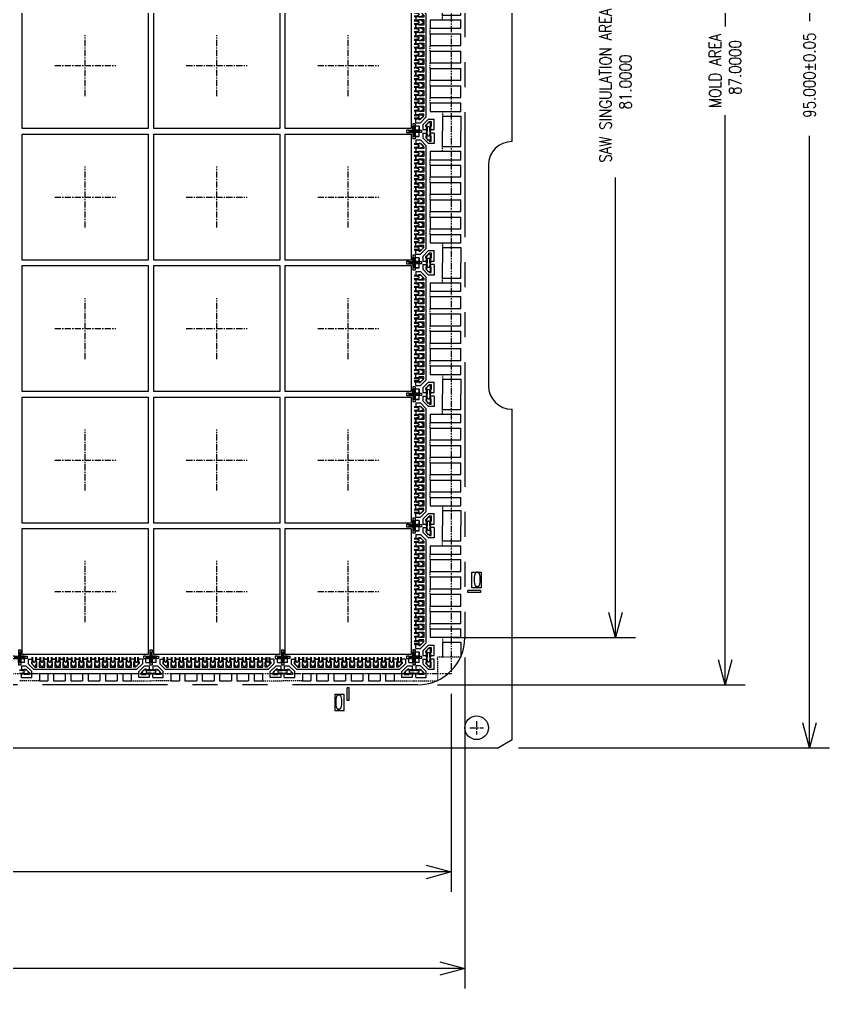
# Model space of a CAD drawing. Extents: x 91 to 778, y 180 to 503.
# Drawn here: x 675 to 777.9, y 209.1 to 333.2 of the extents above; entities that cross this region are included whole.
import ezdxf

# ---------------------------------------------------------------- set-up
doc = ezdxf.new("R2010")
doc.units = 0
doc.header["$LTSCALE"] = 12.7
doc.header["$MEASUREMENT"] = 0
doc.header["$PDMODE"] = 2
for name, pattern in [('CENTER', [2, 1.25, -0.25, 0.25, -0.25]), ('HIDDEN', [0.375, 0.25, -0.125]), ('PHANTOM', [2.5, 1.25, -0.25, 0.25, -0.25, 0.25, -0.25])]:
    doc.linetypes.add(name, pattern=pattern)
doc.layers.get('0').update_dxf_attribs({"linetype": 'CONTINUOUS'})
doc.layers.get('DEFPOINTS').update_dxf_attribs({"linetype": 'CONTINUOUS'})
for name, color, linetype in [('SH-01_CENTER', 2, 'CENTER'), ('SH-01_DIM', 4, 'CONTINUOUS'), ('SH-01_HATCH', 10, 'CONTINUOUS'), ('SH-01_HIDDEN', 6, 'HIDDEN'), ('SH-01_MISC', 5, 'CONTINUOUS'), ('SH-01_OBJECT', 7, 'CONTINUOUS'), ('SH-01_PHANTOM', 1, 'PHANTOM')]:
    doc.layers.add(name, color=color, linetype=linetype)
doc.styles.get("Standard").update_dxf_attribs({"font": 'simplex.shx', "width": 0.82})
doc.dimstyles.get("Standard").update_dxf_attribs({"dimtxt": 0.18, "dimasz": 0.18, "dimexe": 0.18, "dimexo": 0.0625, "dimgap": 0.09, "dimtad": 0, "dimtih": 1, "dimtoh": 1, "dimdec": 4, "dimzin": 0, "dimdsep": 46, "dimtxsty": 'STANDARD', "dimcen": 0.09, "dimadec": 0, "dimazin": 0, "dimtfac": 1, "dimtdec": 4, "dimtofl": 0, "dimtmove": 0, "dimatfit": 3, "dimfxl": 1, "dimtolj": 1, "dimtzin": 0, "dimarcsym": 0})
doc.dimstyles.new('STANDARD$0', dxfattribs={"dimtxt": 0.18, "dimasz": 0.18, "dimexe": 0.18, "dimexo": 0.0625, "dimgap": 0.09, "dimtad": 0, "dimtih": 1, "dimtoh": 1, "dimdec": 4, "dimzin": 0, "dimdsep": 46, "dimtxsty": 'STANDARD', "dimcen": 0.09, "dimadec": 0, "dimazin": 0, "dimtfac": 1, "dimtdec": 4, "dimtofl": 0, "dimtmove": 0, "dimatfit": 3, "dimfxl": 1, "dimtolj": 1, "dimtzin": 0, "dimarcsym": 0})

# ---------------------------------------------------------------- blocks, each defined once
blk = doc.blocks.new('_Open30')
at = {"color": 0, "lineweight": -2}
for p, q in [((-1, 0.268), (0, 0)), ((0, 0), (-1, -0.268)), ((0, 0), (-1, 0))]:
    blk.add_line(p, q, dxfattribs=at)
blk = doc.blocks.new('*D21')
at = {"layer": 'DEFPOINTS', "color": 0, "ltscale": 0.05, "transparency": 16777216}
for p in [(725.58, 422.72), (725.58, 248.72), (764.65, 248.72)]:
    blk.add_point(p, dxfattribs=at)
at = {"layer": 'SH-01_DIM', "ltscale": 0.05, "transparency": 16777216}
for p, q in [((728.12, 422.72), (767.19, 422.72)), ((764.65, 419.54), (764.65, 332.34)), ((764.65, 251.89), (764.65, 321.06)), ((728.12, 248.72), (767.19, 248.72))]:
    blk.add_line(p, q, dxfattribs=at)
at = {"layer": 'SH-01_DIM', "ltscale": 0.05, "transparency": 16777216, "xscale": 3.175000000000011, "yscale": 3.175000000000011, "zscale": 3.175000000000011}
for p, rotation in [((764.65, 422.72), 90), ((764.65, 248.72), 270)]:
    blk.add_blockref('_Open30', p, dxfattribs=dict(at, rotation=rotation))
at = {"layer": 'SH-01_DIM', "ltscale": 0.05, "transparency": 16777216, "insert": (764.65, 326.7), "char_height": 1.524, "attachment_point": 5, "rotation": 90}
blk.add_mtext('\\A1;MOLD AREA\\P 87.0000', dxfattribs=at)
blk = doc.blocks.new('*D22')
at = {"layer": 'DEFPOINTS', "color": 0, "ltscale": 0.05, "transparency": 16777216}
for p in [(727.58, 416.72), (727.58, 254.72), (750.72, 254.72)]:
    blk.add_point(p, dxfattribs=at)
at = {"layer": 'SH-01_DIM', "ltscale": 0.05, "transparency": 16777216}
for p, q in [((730.12, 416.72), (753.26, 416.72)), ((750.72, 413.54), (750.72, 336.53)), ((750.72, 257.89), (750.72, 313.17)), ((730.12, 254.72), (753.26, 254.72))]:
    blk.add_line(p, q, dxfattribs=at)
at = {"layer": 'SH-01_DIM', "ltscale": 0.05, "transparency": 16777216, "xscale": 3.175000000000011, "yscale": 3.175000000000011, "zscale": 3.175000000000011}
for p, rotation in [((750.72, 416.72), 90), ((750.72, 254.72), 270)]:
    blk.add_blockref('_Open30', p, dxfattribs=dict(at, rotation=rotation))
at = {"layer": 'SH-01_DIM', "ltscale": 0.05, "transparency": 16777216, "insert": (750.72, 324.85), "char_height": 1.524, "attachment_point": 5, "rotation": 90}
blk.add_mtext('\\A1;SAW SINGULATION AREA\\P 81.0000', dxfattribs=at)
blk = doc.blocks.new('*D23')
at = {"layer": 'DEFPOINTS', "color": 0, "ltscale": 0.05, "transparency": 16777216}
for p in [(735.85, 430.72), (735.85, 240.72), (775.36, 240.72)]:
    blk.add_point(p, dxfattribs=at)
at = {"layer": 'SH-01_DIM', "ltscale": 0.05, "transparency": 16777216}
for p, q in [((738.39, 430.72), (777.9, 430.72)), ((775.36, 427.54), (775.36, 332.99)), ((775.36, 243.89), (775.36, 318.44)), ((738.39, 240.72), (777.9, 240.72))]:
    blk.add_line(p, q, dxfattribs=at)
at = {"layer": 'SH-01_DIM', "ltscale": 0.05, "transparency": 16777216, "xscale": 3.175000000000011, "yscale": 3.175000000000011, "zscale": 3.175000000000011}
for p, rotation in [((775.36, 430.72), 90), ((775.36, 240.72), 270)]:
    blk.add_blockref('_Open30', p, dxfattribs=dict(at, rotation=rotation))
at = {"layer": 'SH-01_DIM', "ltscale": 0.05, "transparency": 16777216, "insert": (775.36, 325.72), "char_height": 1.524, "attachment_point": 5, "rotation": 90}
blk.add_mtext('\\A1; 95.000±0.05', dxfattribs=at)
blk = doc.blocks.new('*D24')
at = {"layer": 'DEFPOINTS', "color": 0, "ltscale": 0.05, "transparency": 16777216}
for p in [(143.58, 254.72), (731.58, 254.72), (731.58, 212.68)]:
    blk.add_point(p, dxfattribs=at)
at = {"layer": 'SH-01_DIM', "ltscale": 0.05, "transparency": 16777216}
for p, q in [((143.58, 252.18), (143.58, 210.14)), ((731.58, 252.18), (731.58, 210.14)), ((146.76, 212.68), (431.03, 212.68)), ((728.41, 212.68), (442.31, 212.68))]:
    blk.add_line(p, q, dxfattribs=at)
at = {"layer": 'SH-01_DIM', "ltscale": 0.05, "transparency": 16777216, "xscale": 3.175000000000011, "yscale": 3.175000000000011, "zscale": 3.175000000000011, "rotation": 180}
blk.add_blockref('_Open30', (143.58, 212.68), dxfattribs=at)
at = {"layer": 'SH-01_DIM', "ltscale": 0.05, "transparency": 16777216, "xscale": 3.175000000000011, "yscale": 3.175000000000011, "zscale": 3.175000000000011}
blk.add_blockref('_Open30', (731.58, 212.68), dxfattribs=at)
at = {"layer": 'SH-01_DIM', "ltscale": 0.05, "transparency": 16777216, "insert": (436.67, 212.68), "char_height": 1.524, "attachment_point": 5}
blk.add_mtext('\\A1;MOLD AREA\\P 294.0000', dxfattribs=at)
blk = doc.blocks.new('*D70')
at = {"layer": 'DEFPOINTS', "color": 0, "ltscale": 0.05, "transparency": 16777216}
for p in [(145.33, 250.12), (729.83, 250.12), (729.83, 224.94)]:
    blk.add_point(p, dxfattribs=at)
at = {"layer": 'SH-01_DIM', "ltscale": 0.05, "transparency": 16777216}
for p, q in [((145.33, 247.58), (145.33, 222.4)), ((729.83, 247.58), (729.83, 222.4)), ((148.51, 224.94), (425.9, 224.94)), ((726.66, 224.94), (449.26, 224.94))]:
    blk.add_line(p, q, dxfattribs=at)
at = {"layer": 'SH-01_DIM', "ltscale": 0.05, "transparency": 16777216, "xscale": 3.175000000000011, "yscale": 3.175000000000011, "zscale": 3.175000000000011, "rotation": 180}
blk.add_blockref('_Open30', (145.33, 224.94), dxfattribs=at)
at = {"layer": 'SH-01_DIM', "ltscale": 0.05, "transparency": 16777216, "xscale": 3.175000000000011, "yscale": 3.175000000000011, "zscale": 3.175000000000011}
blk.add_blockref('_Open30', (729.83, 224.94), dxfattribs=at)
at = {"layer": 'SH-01_DIM', "ltscale": 0.05, "transparency": 16777216, "insert": (437.58, 224.94), "char_height": 1.524, "attachment_point": 5}
blk.add_mtext('\\A1;SAW SINGULATION AREA\\P 292.2500', dxfattribs=at)
blk = doc.blocks.new('*U8')
at = {"layer": 'SH-01_CENTER', "ltscale": 0.05}
for p, q in [((0, -3.88), (0, 3.88)), ((-3.88, 0), (3.88, 0))]:
    blk.add_line(p, q, dxfattribs=at)
at = {"layer": 'SH-01_MISC', "ltscale": 0.05}
blk.add_lwpolyline([(-8, 8), (8, 8), (8, -8), (-8, -8)], close=True, dxfattribs=at)
blk = doc.blocks.new('*U9')
at = {"color": 0, "linetype": 'ByBlock', "lineweight": -2, "transparency": 16777216}
for p in [(133.6, 66.8), (150.3, 66.8), (167, 66.8), (133.6, 50.1), (150.3, 50.1), (167, 50.1), (133.6, 33.4), (150.3, 33.4), (167, 33.4), (133.6, 16.7), (150.3, 16.7), (167, 16.7), (133.6, 0), (150.3, 0), (167, 0)]:
    blk.add_blockref('*U8', p, dxfattribs=at)
blk = doc.blocks.new('A$C1BE279AF')
at = {"layer": 'SH-01_HATCH', "ltscale": 0.05}
h = blk.add_hatch(dxfattribs=at)
h.set_pattern_fill('ANSI31', color=10)
h.set_pattern_definition([(45, (2.30032, -1.11), (-0.0883883, 0.0883883), [])])
h.paths.add_polyline_path([(1.69, 1.19), (1.19, 1.19), (1.19, 1.69), (0.89, 1.69), (0.89, 1.19), (0.39, 1.19), (0.39, 0.89), (0.89, 0.89), (0.89, 0.39), (1.19, 0.39), (1.19, 0.89), (1.69, 0.89)])
at = {"layer": 'SH-01_HIDDEN'}
for p, q in [((0.89, 1.99), (1.19, 1.99)), ((0.89, 1.99), (0.89, 1.69)), ((1.19, 1.99), (1.19, 1.69)), ((0.09, 1.19), (0.09, 0.89)), ((0.39, 1.19), (0.09, 1.19)), ((0.09, 0.89), (0.39, 0.89)), ((0.89, 0.39), (0.89, 0.09)), ((0.89, 0.09), (1.19, 0.09)), ((1.19, 0.39), (1.19, 0.09)), ((1.69, 1.19), (1.99, 1.19)), ((1.99, 0.89), (1.69, 0.89)), ((1.99, 1.19), (1.99, 0.89))]:
    blk.add_line(p, q, dxfattribs=at)
at = {"layer": 'SH-01_OBJECT'}
for p, q in [((0.89, 1.69), (1.19, 1.69)), ((0.89, 1.69), (0.89, 1.19)), ((1.19, 1.19), (1.19, 1.69)), ((0.39, 1.19), (0.39, 0.89)), ((0.39, 1.19), (0.89, 1.19)), ((0.39, 0.89), (0.89, 0.89)), ((0.89, 0.39), (0.89, 0.89)), ((0.89, 0.89), (0.89, 0.89)), ((0.89, 0.39), (1.19, 0.39)), ((1.69, 1.19), (1.19, 1.19)), ((1.69, 0.89), (1.19, 0.89)), ((1.19, 0.89), (1.19, 0.89)), ((1.19, 0.89), (1.19, 0.39)), ((1.69, 1.19), (1.69, 0.89))]:
    blk.add_line(p, q, dxfattribs=at)
blk = doc.blocks.new('A$C6C8170C2')
at = {"layer": 'SH-01_HIDDEN'}
for p, q in [((-3.2, 2.11), (-3.2, 3)), ((-3.2, 2.11), (-3.2, 2.65)), ((-3.11, 2.55), (-3.11, 3)), ((-3.11, 2.65), (-3.11, 2.55)), ((-2.79, 3), (-2.79, 2.55)), ((-2.79, 2.55), (-2.79, 2.65)), ((-2.7, 3), (-2.7, 2.09)), ((-2.7, 2.65), (-2.7, 2.09)), ((-2.2, 2.09), (-2.2, 3)), ((-2.2, 2.09), (-2.2, 2.65)), ((-2.11, 2.55), (-2.11, 3)), ((-2.11, 2.65), (-2.11, 2.55)), ((-1.79, 3), (-1.79, 2.55)), ((-1.79, 2.55), (-1.79, 2.65)), ((-1.7, 3), (-1.7, 2.09)), ((-1.7, 2.65), (-1.7, 2.09)), ((-1.2, 2.09), (-1.2, 3)), ((-1.2, 2.09), (-1.2, 2.65)), ((-1.11, 2.55), (-1.11, 3)), ((-1.11, 2.65), (-1.11, 2.55)), ((-0.79, 3), (-0.79, 2.55)), ((-0.79, 2.55), (-0.79, 2.65)), ((-0.7, 3), (-0.7, 2.09)), ((-0.7, 2.65), (-0.7, 2.09)), ((-0.2, 2.09), (-0.2, 3)), ((-0.2, 2.09), (-0.2, 2.65)), ((-0.11, 2.55), (-0.11, 3)), ((-0.11, 2.65), (-0.11, 2.55)), ((0.21, 3), (0.21, 2.55)), ((0.21, 2.55), (0.21, 2.65)), ((0.3, 3), (0.3, 2.09)), ((0.3, 2.65), (0.3, 2.09)), ((0.8, 2.09), (0.8, 3)), ((0.8, 2.09), (0.8, 2.65)), ((0.89, 2.55), (0.89, 3)), ((0.89, 2.65), (0.89, 2.55)), ((1.21, 3), (1.21, 2.55)), ((1.21, 2.55), (1.21, 2.65)), ((1.3, 3), (1.3, 2.09)), ((1.3, 2.65), (1.3, 2.09)), ((1.8, 2.09), (1.8, 3)), ((1.8, 2.09), (1.8, 2.65)), ((1.89, 2.55), (1.89, 3)), ((1.89, 2.65), (1.89, 2.55)), ((2.21, 3), (2.21, 2.55)), ((2.21, 2.55), (2.21, 2.65)), ((2.3, 3), (2.3, 2.09)), ((2.3, 2.65), (2.3, 2.09)), ((2.8, 2.09), (2.8, 3)), ((2.8, 2.09), (2.8, 2.65)), ((2.89, 2.55), (2.89, 3)), ((2.89, 2.65), (2.89, 2.55)), ((3.21, 3), (3.21, 2.55)), ((3.21, 2.55), (3.21, 2.65)), ((3.3, 3), (3.3, 2.09)), ((3.3, 2.65), (3.3, 2.09)), ((3.8, 2.09), (3.8, 3)), ((3.8, 2.09), (3.8, 2.65)), ((3.89, 2.55), (3.89, 3)), ((3.89, 2.65), (3.89, 2.55)), ((4.21, 3), (4.21, 2.55)), ((4.21, 2.55), (4.21, 2.65)), ((4.3, 3), (4.3, 2.09)), ((4.3, 2.65), (4.3, 2.09)), ((4.8, 2.09), (4.8, 3)), ((4.8, 2.09), (4.8, 2.65)), ((4.89, 2.55), (4.89, 3)), ((4.89, 2.65), (4.89, 2.55)), ((5.21, 3), (5.21, 2.55)), ((5.21, 2.55), (5.21, 2.65)), ((5.3, 3), (5.3, 2.09)), ((5.3, 2.65), (5.3, 2.09)), ((5.8, 2.09), (5.8, 3)), ((5.8, 2.09), (5.8, 2.65)), ((5.89, 2.55), (5.89, 3)), ((5.89, 2.65), (5.89, 2.55)), ((6.21, 3), (6.21, 2.55)), ((6.21, 2.55), (6.21, 2.65)), ((6.3, 3), (6.3, 2.09)), ((6.3, 2.65), (6.3, 2.09)), ((6.8, 2.09), (6.8, 3)), ((6.8, 2.09), (6.8, 2.65)), ((6.89, 2.55), (6.89, 3)), ((6.89, 2.65), (6.89, 2.55)), ((7.21, 3), (7.21, 2.55)), ((7.21, 2.55), (7.21, 2.65)), ((7.3, 3), (7.3, 2.09)), ((7.3, 2.65), (7.3, 2.09)), ((7.8, 2.09), (7.8, 3)), ((7.8, 2.09), (7.8, 2.65)), ((7.89, 2.55), (7.89, 3)), ((7.89, 2.65), (7.89, 2.55)), ((8.21, 3), (8.21, 2.55)), ((8.21, 2.55), (8.21, 2.65)), ((8.3, 3), (8.3, 2.09)), ((8.3, 2.65), (8.3, 2.09)), ((8.8, 2.09), (8.8, 3)), ((8.8, 2.09), (8.8, 2.65)), ((8.89, 2.55), (8.89, 3)), ((8.89, 2.65), (8.89, 2.55)), ((9.21, 3), (9.21, 2.55)), ((9.21, 2.55), (9.21, 2.65)), ((9.3, 3), (9.3, 2.09)), ((9.3, 2.65), (9.3, 2.09)), ((9.8, 3), (9.8, 2.09)), ((9.8, 2.65), (9.8, 2.09)), ((9.89, 3), (9.89, 2.55)), ((9.89, 2.55), (9.89, 2.65)), ((10.21, 2.55), (10.21, 3)), ((10.21, 2.65), (10.21, 2.55)), ((10.3, 2.11), (10.3, 3)), ((10.3, 2.11), (10.3, 2.65)), ((-4.8, 1.4), (-3.91, 1.4)), ((-4.35, 1.31), (-4.8, 1.31)), ((-3.91, 1.4), (-4.45, 1.4)), ((-4.45, 1.31), (-4.35, 1.31)), ((-3.65, 1.14), (-3.9, 1.39)), ((-2.94, 1.85), (-3.19, 2.1)), ((10.04, 1.85), (10.29, 2.1)), ((10.75, 1.14), (11, 1.39)), ((11.01, 1.4), (11.55, 1.4)), ((11.9, 1.4), (11.01, 1.4)), ((11.55, 1.31), (11.45, 1.31)), ((11.45, 1.31), (11.9, 1.31)), ((-4.8, 0.99), (-4.35, 0.99)), ((-3.89, 0.9), (-4.8, 0.9)), ((-4.35, 0.99), (-4.45, 0.99)), ((-4.45, 0.9), (-3.89, 0.9)), ((11.55, 0.9), (10.99, 0.9)), ((10.99, 0.9), (11.9, 0.9)), ((11.45, 0.99), (11.55, 0.99)), ((11.9, 0.99), (11.45, 0.99))]:
    blk.add_line(p, q, dxfattribs=at)
at = {"layer": 'SH-01_HIDDEN', "ltscale": 0.05}
for p, q in [((-1.2, 0.95), (-0.5, 0.95)), ((1, 0.95), (1.7, 0.95)), ((3.2, 0.95), (3.9, 0.95)), ((5.4, 0.95), (6.1, 0.95)), ((7.6, 0.95), (8.3, 0.95)), ((-2.27, 0), (-4.8, 0)), ((9.37, 0), (11.9, 0))]:
    blk.add_line(p, q, dxfattribs=at)
at = {"layer": 'SH-01_HIDDEN'}
for centre, radius, start, end in [((-2.95, 2.55), 0.16, 180, 0), ((-1.95, 2.55), 0.16, 180, 0), ((-0.95, 2.55), 0.16, 180, 0), ((0.05, 2.55), 0.16, 180, 0), ((1.05, 2.55), 0.16, 180, 0), ((2.05, 2.55), 0.16, 180, 0), ((3.05, 2.55), 0.16, 180, 0), ((4.05, 2.55), 0.16, 180, 0), ((5.05, 2.55), 0.16, 180, 0), ((6.05, 2.55), 0.16, 180, 0), ((7.05, 2.55), 0.16, 180, 0), ((8.05, 2.55), 0.16, 180, 0), ((9.05, 2.55), 0.16, 180, 0), ((10.05, 2.55), 0.16, 180, 0), ((-4.35, 1.15), 0.16, 270, 90), ((-2.96, 2.11), 0.259, 273.3488, 355.9159), ((-1.94, 2.11), 0.258, 183.9895, 268.3485), ((-1.96, 2.11), 0.258, 271.6517, 356.0098), ((-0.94, 2.11), 0.258, 183.9895, 268.3485), ((-0.96, 2.11), 0.258, 271.6517, 356.0098), ((0.06, 2.11), 0.258, 183.9895, 268.3485), ((0.04, 2.11), 0.258, 271.6517, 356.0098), ((1.06, 2.11), 0.258, 183.9895, 268.3485), ((1.04, 2.11), 0.258, 271.6517, 356.0098), ((2.06, 2.11), 0.258, 183.9895, 268.3485), ((2.04, 2.11), 0.258, 271.6517, 356.0098), ((3.06, 2.11), 0.258, 183.9895, 268.3485), ((3.04, 2.11), 0.258, 271.6517, 356.0098), ((4.06, 2.11), 0.258, 183.9895, 268.3485), ((4.04, 2.11), 0.258, 271.6517, 356.0098), ((5.06, 2.11), 0.258, 183.9895, 268.3485), ((5.04, 2.11), 0.258, 271.6517, 356.0098), ((6.06, 2.11), 0.258, 183.9895, 268.3485), ((6.04, 2.11), 0.258, 271.6517, 356.0098), ((7.06, 2.11), 0.258, 183.9895, 268.3485), ((7.04, 2.11), 0.258, 271.6517, 356.0098), ((8.06, 2.11), 0.258, 183.9895, 268.3485), ((8.04, 2.11), 0.258, 271.6517, 356.0098), ((9.06, 2.11), 0.258, 183.9895, 268.3485), ((9.04, 2.11), 0.258, 271.6517, 356.0098), ((10.06, 2.11), 0.259, 184.0841, 266.6512), ((11.45, 1.15), 0.16, 90, 270), ((-3.91, 1.16), 0.259, 274.0841, 356.6512), ((11.01, 1.16), 0.259, 183.3488, 265.9159)]:
    blk.add_arc(centre, radius, start, end, dxfattribs=at)
at = {"layer": 'SH-01_OBJECT', "ltscale": 0.05}
for p, q in [((-4.65, 2.35), (-4.65, 2.85)), ((-4.65, 2.85), (-4.15, 2.85)), ((-3.7, 2.77), (-3.2, 2.77)), ((-3.7, 2.77), (-3.7, 2.18)), ((-2.7, 2.77), (-2.2, 2.77)), ((-1.2, 2.77), (-1.7, 2.77)), ((-1.7, 2.77), (-1.2, 2.77)), ((-0.2, 2.77), (-0.7, 2.77)), ((-0.7, 2.77), (-0.2, 2.77)), ((0.8, 2.77), (0.3, 2.77)), ((0.3, 2.77), (0.8, 2.77)), ((1.8, 2.77), (1.3, 2.77)), ((1.3, 2.77), (1.8, 2.77)), ((2.8, 2.77), (2.3, 2.77)), ((2.3, 2.77), (2.8, 2.77)), ((3.8, 2.77), (3.3, 2.77)), ((3.3, 2.77), (3.8, 2.77)), ((4.8, 2.77), (4.3, 2.77)), ((4.3, 2.77), (4.8, 2.77)), ((5.8, 2.77), (5.3, 2.77)), ((5.3, 2.77), (5.8, 2.77)), ((6.8, 2.77), (6.3, 2.77)), ((6.3, 2.77), (6.8, 2.77)), ((7.8, 2.77), (7.3, 2.77)), ((7.3, 2.77), (7.8, 2.77)), ((8.8, 2.77), (8.3, 2.77)), ((8.3, 2.77), (8.8, 2.77)), ((9.8, 2.77), (9.3, 2.77)), ((9.8, 2.77), (9.3, 2.77)), ((10.8, 2.77), (10.3, 2.77)), ((11.25, 2.85), (11.75, 2.85)), ((11.75, 2.85), (11.75, 2.35)), ((-4.57, 1.9), (-4.57, 1.4)), ((11.68, 1.9), (11.68, 1.4)), ((-4.57, 0.44), (-4.57, 0.9)), ((-4.57, 0.44), (-3.25, 0.44)), ((-2.27, 0.95), (-2.27, 0)), ((-1.2, 0.95), (-1.2, 0)), ((-0.5, 0.95), (-0.5, 0)), ((1, 0.95), (1, 0)), ((1.7, 0.95), (1.7, 0)), ((3.2, 0.95), (3.2, 0)), ((3.9, 0.95), (3.9, 0)), ((5.4, 0.95), (5.4, 0)), ((6.1, 0.95), (6.1, 0)), ((7.6, 0.95), (7.6, 0)), ((8.3, 0.95), (8.3, 0)), ((9.37, 0.95), (9.37, 0)), ((11.68, 0.44), (10.35, 0.44)), ((11.68, 0.9), (11.68, 0.44)), ((-2.27, 0), (-1.2, 0)), ((-0.5, 0), (1, 0)), ((1.7, 0), (3.2, 0)), ((3.9, 0), (5.4, 0)), ((6.1, 0), (7.6, 0)), ((8.3, 0), (9.37, 0))]:
    blk.add_line(p, q, dxfattribs=at)
at = {"layer": 'SH-01_OBJECT', "linetype": 'Continuous'}
for p, q in [((-4.15, 2.35), (-4.15, 2.85)), ((11.25, 2.35), (11.25, 2.85)), ((-4.15, 2.35), (-4.65, 2.35)), ((11.25, 2.35), (11.75, 2.35)), ((-2.27, 0.95), (-1.2, 0.95)), ((-0.5, 0.95), (1, 0.95)), ((1.7, 0.95), (3.2, 0.95)), ((3.9, 0.95), (5.4, 0.95)), ((6.1, 0.95), (7.6, 0.95)), ((8.3, 0.95), (9.37, 0.95))]:
    blk.add_line(p, q, dxfattribs=at)
at = {"layer": 'SH-01_OBJECT'}
for p, q in [((-3.2, 2.77), (-3.2, 2.4)), ((-2.7, 2.4), (-2.7, 2.77)), ((-2.2, 2.77), (-2.2, 2.4)), ((-1.7, 2.4), (-1.7, 2.77)), ((-1.2, 2.77), (-1.2, 2.4)), ((-0.7, 2.4), (-0.7, 2.77)), ((-0.2, 2.77), (-0.2, 2.4)), ((0.3, 2.4), (0.3, 2.77)), ((0.8, 2.77), (0.8, 2.4)), ((1.3, 2.4), (1.3, 2.77)), ((1.8, 2.77), (1.8, 2.4)), ((2.3, 2.4), (2.3, 2.77)), ((2.8, 2.77), (2.8, 2.4)), ((3.3, 2.4), (3.3, 2.77)), ((3.8, 2.77), (3.8, 2.4)), ((4.3, 2.4), (4.3, 2.77)), ((4.8, 2.77), (4.8, 2.4)), ((5.3, 2.4), (5.3, 2.77)), ((5.8, 2.77), (5.8, 2.4)), ((6.3, 2.4), (6.3, 2.77)), ((6.8, 2.77), (6.8, 2.4)), ((7.3, 2.4), (7.3, 2.77)), ((7.8, 2.77), (7.8, 2.4)), ((8.3, 2.4), (8.3, 2.77)), ((8.8, 2.77), (8.8, 2.4)), ((9.3, 2.4), (9.3, 2.77)), ((9.8, 2.4), (9.8, 2.77)), ((10.3, 2.77), (10.3, 2.4)), ((10.8, 2.77), (10.8, 2.18)), ((-4.57, 1.9), (-3.98, 1.9)), ((-4.57, 1.4), (-4.2, 1.4)), ((-4.2, 1.4), (-4.2, 1.5)), ((-4.2, 1.5), (-4.01, 1.5)), ((-4.01, 1.5), (-3.55, 1.04)), ((-3.98, 1.9), (-3.25, 1.17)), ((-2.97, 1.45), (-3.7, 2.18)), ((-3.2, 2.4), (-3.3, 2.4)), ((-3.3, 2.4), (-3.3, 2.21)), ((-3.3, 2.21), (-2.84, 1.75)), ((10.07, 1.45), (-2.97, 1.45)), ((-2.84, 1.75), (-2.6, 1.75)), ((-2.6, 2.4), (-2.7, 2.4)), ((-2.6, 1.75), (-2.6, 2.4)), ((-2.2, 2.4), (-2.3, 2.4)), ((-2.3, 2.4), (-2.3, 1.75)), ((-2.3, 1.75), (-1.6, 1.75)), ((-1.6, 2.4), (-1.7, 2.4)), ((-1.6, 1.75), (-1.6, 2.4)), ((-1.2, 2.4), (-1.3, 2.4)), ((-1.3, 2.4), (-1.3, 1.75)), ((-1.3, 1.75), (-0.6, 1.75)), ((-0.6, 2.4), (-0.7, 2.4)), ((-0.6, 1.75), (-0.6, 2.4)), ((-0.2, 2.4), (-0.3, 2.4)), ((-0.3, 2.4), (-0.3, 1.75)), ((-0.3, 1.75), (0.4, 1.75)), ((0.4, 2.4), (0.3, 2.4)), ((0.4, 1.75), (0.4, 2.4)), ((0.8, 2.4), (0.7, 2.4)), ((0.7, 2.4), (0.7, 1.75)), ((0.7, 1.75), (1.4, 1.75)), ((1.4, 2.4), (1.3, 2.4)), ((1.4, 1.75), (1.4, 2.4)), ((1.8, 2.4), (1.7, 2.4)), ((1.7, 2.4), (1.7, 1.75)), ((1.7, 1.75), (2.4, 1.75)), ((2.4, 2.4), (2.3, 2.4)), ((2.4, 1.75), (2.4, 2.4)), ((2.8, 2.4), (2.7, 2.4)), ((2.7, 2.4), (2.7, 1.75)), ((2.7, 1.75), (3.4, 1.75)), ((3.4, 2.4), (3.3, 2.4)), ((3.4, 1.75), (3.4, 2.4)), ((3.8, 2.4), (3.7, 2.4)), ((3.7, 2.4), (3.7, 1.75)), ((3.7, 1.75), (4.4, 1.75)), ((4.4, 2.4), (4.3, 2.4)), ((4.4, 1.75), (4.4, 2.4)), ((4.8, 2.4), (4.7, 2.4)), ((4.7, 2.4), (4.7, 1.75)), ((4.7, 1.75), (5.4, 1.75)), ((5.4, 2.4), (5.3, 2.4)), ((5.4, 1.75), (5.4, 2.4)), ((5.8, 2.4), (5.7, 2.4)), ((5.7, 2.4), (5.7, 1.75)), ((5.7, 1.75), (6.4, 1.75)), ((6.4, 2.4), (6.3, 2.4)), ((6.4, 1.75), (6.4, 2.4)), ((6.8, 2.4), (6.7, 2.4)), ((6.7, 2.4), (6.7, 1.75)), ((6.7, 1.75), (7.4, 1.75)), ((7.4, 2.4), (7.3, 2.4)), ((7.4, 1.75), (7.4, 2.4)), ((7.8, 2.4), (7.7, 2.4)), ((7.7, 2.4), (7.7, 1.75)), ((7.7, 1.75), (8.4, 1.75)), ((8.4, 2.4), (8.3, 2.4)), ((8.4, 1.75), (8.4, 2.4)), ((8.8, 2.4), (8.7, 2.4)), ((8.7, 2.4), (8.7, 1.75)), ((8.7, 1.75), (9.4, 1.75)), ((9.4, 2.4), (9.3, 2.4)), ((9.4, 1.75), (9.4, 2.4)), ((9.7, 2.4), (9.8, 2.4)), ((9.7, 1.75), (9.7, 2.4)), ((9.94, 1.75), (9.7, 1.75)), ((10.4, 2.21), (9.94, 1.75)), ((10.8, 2.18), (10.07, 1.45)), ((10.3, 2.4), (10.4, 2.4)), ((10.35, 1.17), (11.08, 1.9)), ((10.4, 2.4), (10.4, 2.21)), ((11.11, 1.5), (10.65, 1.04)), ((11.08, 1.9), (11.68, 1.9)), ((11.3, 1.5), (11.11, 1.5)), ((11.3, 1.4), (11.3, 1.5)), ((11.68, 1.4), (11.3, 1.4)), ((-4.2, 0.9), (-4.57, 0.9)), ((-4.2, 0.8), (-4.2, 0.9)), ((-3.55, 0.8), (-4.2, 0.8)), ((-3.55, 1.04), (-3.55, 0.8)), ((-3.25, 0.44), (-3.25, 1.17)), ((10.35, 0.44), (10.35, 1.17)), ((10.65, 1.04), (10.65, 0.8)), ((10.65, 0.8), (11.3, 0.8)), ((11.3, 0.8), (11.3, 0.9)), ((11.3, 0.9), (11.68, 0.9))]:
    blk.add_line(p, q, dxfattribs=at)
blk = doc.blocks.new('A$C61275347')
at = {"layer": 'SH-01_HIDDEN'}
for p, q in [((3.85, 13.14), (3.85, 14.05)), ((3.85, 13.7), (3.85, 13.14)), ((3.94, 14.05), (3.94, 13.6)), ((3.94, 13.6), (3.94, 13.7)), ((4.26, 13.6), (4.26, 14.05)), ((4.26, 13.7), (4.26, 13.6)), ((4.35, 14.05), (4.35, 13.16)), ((4.35, 13.16), (4.35, 13.7)), ((4.09, 12.9), (4.34, 13.15)), ((4.8, 12.19), (5.05, 12.44)), ((5.06, 12.45), (5.6, 12.45)), ((5.06, 12.45), (5.95, 12.45)), ((5.6, 11.95), (5.04, 11.95)), ((5.95, 11.95), (5.04, 11.95)), ((5.04, 11.45), (5.6, 11.45)), ((5.04, 11.45), (5.95, 11.45)), ((5.6, 12.36), (5.5, 12.36)), ((5.5, 12.36), (5.95, 12.36)), ((5.5, 12.04), (5.6, 12.04)), ((5.95, 12.04), (5.5, 12.04)), ((5.6, 11.36), (5.5, 11.36)), ((5.5, 11.36), (5.95, 11.36)), ((5.6, 10.95), (5.04, 10.95)), ((5.95, 10.95), (5.04, 10.95)), ((5.04, 10.45), (5.6, 10.45)), ((5.04, 10.45), (5.95, 10.45)), ((5.6, 9.95), (5.04, 9.95)), ((5.95, 9.95), (5.04, 9.95)), ((5.5, 11.04), (5.6, 11.04)), ((5.95, 11.04), (5.5, 11.04)), ((5.6, 10.36), (5.5, 10.36)), ((5.5, 10.36), (5.95, 10.36)), ((5.5, 10.04), (5.6, 10.04)), ((5.95, 10.04), (5.5, 10.04)), ((5.04, 9.45), (5.6, 9.45)), ((5.04, 9.45), (5.95, 9.45)), ((5.6, 8.95), (5.04, 8.95)), ((5.95, 8.95), (5.04, 8.95)), ((5.6, 9.36), (5.5, 9.36)), ((5.5, 9.36), (5.95, 9.36)), ((5.5, 9.04), (5.6, 9.04)), ((5.95, 9.04), (5.5, 9.04)), ((5.04, 8.45), (5.6, 8.45)), ((5.04, 8.45), (5.95, 8.45)), ((5.6, 7.95), (5.04, 7.95)), ((5.95, 7.95), (5.04, 7.95)), ((5.04, 7.45), (5.6, 7.45)), ((5.04, 7.45), (5.95, 7.45)), ((5.6, 8.36), (5.5, 8.36)), ((5.5, 8.36), (5.95, 8.36)), ((5.5, 8.04), (5.6, 8.04)), ((5.95, 8.04), (5.5, 8.04)), ((5.6, 6.95), (5.04, 6.95)), ((5.95, 6.95), (5.04, 6.95)), ((5.04, 6.45), (5.6, 6.45)), ((5.04, 6.45), (5.95, 6.45)), ((5.6, 7.36), (5.5, 7.36)), ((5.5, 7.36), (5.95, 7.36)), ((5.5, 7.04), (5.6, 7.04)), ((5.95, 7.04), (5.5, 7.04)), ((5.6, 6.36), (5.5, 6.36)), ((5.5, 6.36), (5.95, 6.36)), ((5.6, 5.95), (5.04, 5.95)), ((5.95, 5.95), (5.04, 5.95)), ((5.04, 5.45), (5.6, 5.45)), ((5.04, 5.45), (5.95, 5.45)), ((5.5, 6.04), (5.6, 6.04)), ((5.95, 6.04), (5.5, 6.04)), ((5.6, 5.36), (5.5, 5.36)), ((5.5, 5.36), (5.95, 5.36)), ((5.5, 5.04), (5.6, 5.04)), ((5.95, 5.04), (5.5, 5.04)), ((5.6, 4.95), (5.04, 4.95)), ((5.95, 4.95), (5.04, 4.95)), ((5.04, 4.45), (5.6, 4.45)), ((5.04, 4.45), (5.95, 4.45)), ((5.6, 3.95), (5.04, 3.95)), ((5.95, 3.95), (5.04, 3.95)), ((5.6, 4.36), (5.5, 4.36)), ((5.5, 4.36), (5.95, 4.36)), ((5.5, 4.04), (5.6, 4.04)), ((5.95, 4.04), (5.5, 4.04)), ((5.04, 3.45), (5.6, 3.45)), ((5.04, 3.45), (5.95, 3.45)), ((5.6, 2.95), (5.04, 2.95)), ((5.95, 2.95), (5.04, 2.95)), ((5.6, 3.36), (5.5, 3.36)), ((5.5, 3.36), (5.95, 3.36)), ((5.5, 3.04), (5.6, 3.04)), ((5.95, 3.04), (5.5, 3.04)), ((5.04, 2.45), (5.6, 2.45)), ((5.04, 2.45), (5.95, 2.45)), ((5.6, 1.95), (5.04, 1.95)), ((5.95, 1.95), (5.04, 1.95)), ((5.04, 1.45), (5.6, 1.45)), ((5.04, 1.45), (5.95, 1.45)), ((5.6, 2.36), (5.5, 2.36)), ((5.5, 2.36), (5.95, 2.36)), ((5.5, 2.04), (5.6, 2.04)), ((5.95, 2.04), (5.5, 2.04)), ((5.6, 1.36), (5.5, 1.36)), ((5.5, 1.36), (5.95, 1.36)), ((5.6, 0.95), (5.04, 0.95)), ((5.95, 0.95), (5.04, 0.95)), ((5.04, 0.45), (5.6, 0.45)), ((5.04, 0.45), (5.95, 0.45)), ((5.5, 1.04), (5.6, 1.04)), ((5.95, 1.04), (5.5, 1.04)), ((5.6, 0.36), (5.5, 0.36)), ((5.5, 0.36), (5.95, 0.36)), ((5.5, 0.04), (5.6, 0.04)), ((5.95, 0.04), (5.5, 0.04)), ((4.8, -0.79), (5.05, -1.04)), ((5.6, -0.05), (5.04, -0.05)), ((5.95, -0.05), (5.04, -0.05)), ((5.6, -0.55), (5.04, -0.55)), ((5.95, -0.55), (5.04, -0.55)), ((5.06, -1.05), (5.6, -1.05)), ((5.06, -1.05), (5.95, -1.05)), ((5.5, -0.64), (5.6, -0.64)), ((5.95, -0.64), (5.5, -0.64)), ((5.6, -0.96), (5.5, -0.96)), ((5.5, -0.96), (5.95, -0.96)), ((3.85, -2.3), (3.85, -1.74)), ((3.85, -1.74), (3.85, -2.65)), ((3.94, -2.2), (3.94, -2.3)), ((3.94, -2.65), (3.94, -2.2)), ((4.09, -1.5), (4.34, -1.75)), ((4.26, -2.3), (4.26, -2.2)), ((4.26, -2.2), (4.26, -2.65)), ((4.35, -1.76), (4.35, -2.3)), ((4.35, -2.65), (4.35, -1.76))]:
    blk.add_line(p, q, dxfattribs=at)
at = {"layer": 'SH-01_HIDDEN', "ltscale": 0.05}
for p, q in [((2.35, 11.52), (2.35, 12.12)), ((3.9, 9.75), (3.9, 10.45)), ((3.9, 7.55), (3.9, 8.25)), ((3.9, 5.35), (3.9, 6.05)), ((3.9, 3.15), (3.9, 3.85)), ((3.9, 0.95), (3.9, 1.65)), ((2.35, -0.12), (2.35, -0.72))]:
    blk.add_line(p, q, dxfattribs=at)
at = {"layer": 'SH-01_HIDDEN'}
for centre, radius, start, end in [((4.11, 13.16), 0.259, 184.0841, 266.6512), ((4.1, 13.6), 0.16, 180, 0), ((5.06, 12.21), 0.259, 183.3488, 265.9159), ((5.06, 11.19), 0.258, 93.9895, 178.3485), ((5.06, 11.21), 0.258, 181.6517, 266.0098), ((5.5, 12.2), 0.16, 90, 270), ((5.5, 11.2), 0.16, 90, 270), ((5.06, 10.19), 0.258, 93.9895, 178.3485), ((5.06, 10.21), 0.258, 181.6517, 266.0098), ((5.5, 10.2), 0.16, 90, 270), ((5.06, 9.19), 0.258, 93.9895, 178.3485), ((5.06, 9.21), 0.258, 181.6517, 266.0098), ((5.5, 9.2), 0.16, 90, 270), ((5.06, 8.19), 0.258, 93.9895, 178.3485), ((5.06, 8.21), 0.258, 181.6517, 266.0098), ((5.06, 7.19), 0.258, 93.9895, 178.3485), ((5.5, 8.2), 0.16, 90, 270), ((5.06, 7.21), 0.258, 181.6517, 266.0098), ((5.06, 6.19), 0.258, 93.9895, 178.3485), ((5.5, 7.2), 0.16, 90, 270), ((5.5, 6.2), 0.16, 90, 270), ((5.06, 6.21), 0.258, 181.6517, 266.0098), ((5.06, 5.19), 0.258, 93.9895, 178.3485), ((5.06, 5.21), 0.258, 181.6517, 266.0098), ((5.5, 5.2), 0.16, 90, 270), ((5.06, 4.19), 0.258, 93.9895, 178.3485), ((5.06, 4.21), 0.258, 181.6517, 266.0098), ((5.5, 4.2), 0.16, 90, 270), ((5.06, 3.19), 0.258, 93.9895, 178.3485), ((5.06, 3.21), 0.258, 181.6517, 266.0098), ((5.5, 3.2), 0.16, 90, 270), ((5.06, 2.19), 0.258, 93.9895, 178.3485), ((5.06, 2.21), 0.258, 181.6517, 266.0098), ((5.06, 1.19), 0.258, 93.9895, 178.3485), ((5.5, 2.2), 0.16, 90, 270), ((5.5, 1.2), 0.16, 90, 270), ((5.06, 1.21), 0.258, 181.6517, 266.0098), ((5.06, 0.19), 0.258, 93.9895, 178.3485), ((5.06, 0.21), 0.258, 181.6517, 266.0098), ((5.5, 0.2), 0.16, 90, 270), ((5.06, -0.81), 0.259, 94.0841, 176.6512), ((5.5, -0.8), 0.16, 90, 270), ((4.11, -1.76), 0.259, 93.3488, 175.9159), ((4.1, -2.2), 0.16, 0, 180)]:
    blk.add_arc(centre, radius, start, end, dxfattribs=at)
at = {"layer": 'SH-01_OBJECT', "ltscale": 0.05}
for p, q in [((0, 12.12), (0, 14.05)), ((2.35, 12.12), (2.35, 14.05)), ((3.39, 13.82), (3.39, 12.5)), ((3.39, 13.82), (3.85, 13.82)), ((4.85, 13.82), (4.35, 13.82)), ((5.3, 13.9), (5.8, 13.9)), ((5.3, 13.9), (5.8, 13.9)), ((5.8, 13.9), (5.8, 13.4)), ((5.8, 13.9), (5.8, 13.4)), ((5.73, 12.95), (5.13, 12.95)), ((5.73, 12.95), (5.73, 12.45)), ((2.35, 12.12), (0, 12.12)), ((3.9, 11.52), (0, 11.52)), ((0, 10.45), (0, 11.52)), ((3.9, 11.52), (3.9, 10.45)), ((5.73, 11.95), (5.73, 11.45)), ((3.9, 10.45), (0, 10.45)), ((5.73, 10.45), (5.73, 10.95)), ((5.73, 10.95), (5.73, 10.45)), ((5.73, 9.45), (5.73, 9.95)), ((5.73, 9.95), (5.73, 9.45)), ((0, 8.25), (0, 9.75)), ((3.9, 9.75), (0, 9.75)), ((3.9, 9.75), (3.9, 8.25)), ((5.73, 8.45), (5.73, 8.95)), ((5.73, 8.95), (5.73, 8.45)), ((3.9, 8.25), (0, 8.25)), ((0, 6.05), (0, 7.55)), ((3.9, 7.55), (0, 7.55)), ((3.9, 7.55), (3.9, 6.05)), ((5.73, 7.45), (5.73, 7.95)), ((5.73, 7.95), (5.73, 7.45)), ((5.73, 6.45), (5.73, 6.95)), ((5.73, 6.95), (5.73, 6.45)), ((3.9, 6.05), (0, 6.05)), ((0, 3.85), (0, 5.35)), ((3.9, 5.35), (0, 5.35)), ((3.9, 5.35), (3.9, 3.85)), ((5.73, 5.45), (5.73, 5.95)), ((5.73, 5.95), (5.73, 5.45)), ((3.9, 3.85), (0, 3.85)), ((5.73, 4.45), (5.73, 4.95)), ((5.73, 4.95), (5.73, 4.45)), ((5.73, 3.45), (5.73, 3.95)), ((5.73, 3.95), (5.73, 3.45)), ((0, 1.65), (0, 3.15)), ((3.9, 3.15), (0, 3.15)), ((3.9, 3.15), (3.9, 1.65)), ((5.73, 2.45), (5.73, 2.95)), ((5.73, 2.95), (5.73, 2.45)), ((3.9, 1.65), (0, 1.65)), ((5.73, 1.45), (5.73, 1.95)), ((5.73, 1.95), (5.73, 1.45)), ((0, -0.12), (0, 0.95)), ((3.9, 0.95), (0, 0.95)), ((3.9, 0.95), (3.9, -0.12)), ((5.73, 0.45), (5.73, 0.95)), ((5.73, 0.95), (5.73, 0.45)), ((3.9, -0.12), (0, -0.12)), ((2.35, -0.72), (0, -0.72)), ((0, -0.72), (0, -2.65)), ((2.35, -0.72), (2.35, -2.65)), ((3.39, -2.43), (3.39, -1.1)), ((4.12, -1.1), (3.39, -1.1)), ((5.73, -0.55), (5.73, -0.05)), ((5.73, -0.55), (5.73, -0.05)), ((5.73, -1.55), (5.73, -1.05)), ((3.85, -2.43), (3.39, -2.43)), ((4.85, -2.43), (4.35, -2.43)), ((5.8, -2), (5.8, -2.5)), ((5.8, -2), (5.8, -2.5)), ((5.8, -2.5), (5.3, -2.5)), ((5.8, -2.5), (5.3, -2.5))]:
    blk.add_line(p, q, dxfattribs=at)
at = {"layer": 'SH-01_OBJECT'}
for p, q in [((3.85, 13.45), (3.85, 13.82)), ((4.35, 13.82), (4.35, 13.45)), ((4.85, 13.82), (4.85, 13.23)), ((5.3, 13.4), (5.3, 13.9)), ((3.39, 12.5), (4.12, 12.5)), ((3.75, 12.8), (3.75, 13.45)), ((3.75, 13.45), (3.85, 13.45)), ((3.99, 12.8), (3.75, 12.8)), ((4.45, 13.26), (3.99, 12.8)), ((4.85, 13.23), (4.12, 12.5)), ((4.35, 13.45), (4.45, 13.45)), ((4.4, 12.22), (5.13, 12.95)), ((4.45, 13.45), (4.45, 13.26)), ((5.16, 12.55), (4.7, 12.09)), ((5.35, 12.55), (5.16, 12.55)), ((5.8, 13.4), (5.3, 13.4)), ((5.35, 12.45), (5.35, 12.55)), ((5.73, 12.45), (5.35, 12.45)), ((4.4, -0.82), (4.4, 12.22)), ((4.7, 12.09), (4.7, 11.85)), ((4.7, 11.85), (5.35, 11.85)), ((5.35, 11.55), (4.7, 11.55)), ((4.7, 11.55), (4.7, 10.85)), ((5.35, 11.85), (5.35, 11.95)), ((5.35, 11.95), (5.73, 11.95)), ((5.35, 11.45), (5.35, 11.55)), ((5.73, 11.45), (5.35, 11.45)), ((4.7, 10.85), (5.35, 10.85)), ((5.35, 10.55), (4.7, 10.55)), ((4.7, 10.55), (4.7, 9.85)), ((5.35, 10.85), (5.35, 10.95)), ((5.35, 10.95), (5.73, 10.95)), ((5.35, 10.45), (5.35, 10.55)), ((5.73, 10.45), (5.35, 10.45)), ((5.35, 9.85), (5.35, 9.95)), ((5.35, 9.95), (5.73, 9.95)), ((4.7, 9.85), (5.35, 9.85)), ((5.35, 9.55), (4.7, 9.55)), ((4.7, 9.55), (4.7, 8.85)), ((4.7, 8.85), (5.35, 8.85)), ((5.35, 9.45), (5.35, 9.55)), ((5.73, 9.45), (5.35, 9.45)), ((5.35, 8.85), (5.35, 8.95)), ((5.35, 8.95), (5.73, 8.95)), ((5.35, 8.55), (4.7, 8.55)), ((4.7, 8.55), (4.7, 7.85)), ((4.7, 7.85), (5.35, 7.85)), ((5.35, 7.55), (4.7, 7.55)), ((4.7, 7.55), (4.7, 6.85)), ((5.35, 8.45), (5.35, 8.55)), ((5.73, 8.45), (5.35, 8.45)), ((5.35, 7.85), (5.35, 7.95)), ((5.35, 7.95), (5.73, 7.95)), ((5.35, 7.45), (5.35, 7.55)), ((5.73, 7.45), (5.35, 7.45)), ((4.7, 6.85), (5.35, 6.85)), ((5.35, 6.55), (4.7, 6.55)), ((4.7, 6.55), (4.7, 5.85)), ((5.35, 6.85), (5.35, 6.95)), ((5.35, 6.95), (5.73, 6.95)), ((5.35, 6.45), (5.35, 6.55)), ((5.73, 6.45), (5.35, 6.45)), ((4.7, 5.85), (5.35, 5.85)), ((5.35, 5.55), (4.7, 5.55)), ((4.7, 5.55), (4.7, 4.85)), ((5.35, 5.85), (5.35, 5.95)), ((5.35, 5.95), (5.73, 5.95)), ((5.35, 5.45), (5.35, 5.55)), ((5.73, 5.45), (5.35, 5.45)), ((4.7, 4.85), (5.35, 4.85)), ((5.35, 4.55), (4.7, 4.55)), ((4.7, 4.55), (4.7, 3.85)), ((4.7, 3.85), (5.35, 3.85)), ((5.35, 4.85), (5.35, 4.95)), ((5.35, 4.95), (5.73, 4.95)), ((5.35, 4.45), (5.35, 4.55)), ((5.73, 4.45), (5.35, 4.45)), ((5.35, 3.85), (5.35, 3.95)), ((5.35, 3.95), (5.73, 3.95)), ((5.35, 3.55), (4.7, 3.55)), ((4.7, 3.55), (4.7, 2.85)), ((4.7, 2.85), (5.35, 2.85)), ((5.35, 2.55), (4.7, 2.55)), ((4.7, 2.55), (4.7, 1.85)), ((5.35, 3.45), (5.35, 3.55)), ((5.73, 3.45), (5.35, 3.45)), ((5.35, 2.85), (5.35, 2.95)), ((5.35, 2.95), (5.73, 2.95)), ((5.35, 2.45), (5.35, 2.55)), ((4.7, 1.85), (5.35, 1.85)), ((5.35, 1.55), (4.7, 1.55)), ((4.7, 1.55), (4.7, 0.85)), ((5.73, 2.45), (5.35, 2.45)), ((5.35, 1.85), (5.35, 1.95)), ((5.35, 1.95), (5.73, 1.95)), ((5.35, 1.45), (5.35, 1.55)), ((5.73, 1.45), (5.35, 1.45)), ((4.7, 0.85), (5.35, 0.85)), ((5.35, 0.55), (4.7, 0.55)), ((4.7, 0.55), (4.7, -0.15)), ((5.35, 0.85), (5.35, 0.95)), ((5.35, 0.95), (5.73, 0.95)), ((5.35, 0.45), (5.35, 0.55)), ((5.73, 0.45), (5.35, 0.45)), ((4.12, -1.1), (4.85, -1.83)), ((5.13, -1.55), (4.4, -0.82)), ((4.7, -0.15), (5.35, -0.15)), ((4.7, -0.69), (4.7, -0.45)), ((4.7, -0.45), (5.35, -0.45)), ((5.16, -1.15), (4.7, -0.69)), ((5.35, -1.15), (5.16, -1.15)), ((5.35, -0.15), (5.35, -0.05)), ((5.35, -0.05), (5.73, -0.05)), ((5.35, -0.45), (5.35, -0.55)), ((5.35, -0.55), (5.73, -0.55)), ((5.73, -1.05), (5.35, -1.05)), ((5.35, -1.05), (5.35, -1.15)), ((3.99, -1.4), (3.75, -1.4)), ((3.75, -1.4), (3.75, -2.05)), ((3.75, -2.05), (3.85, -2.05)), ((3.85, -2.05), (3.85, -2.43)), ((4.45, -1.86), (3.99, -1.4)), ((4.35, -2.43), (4.35, -2.05)), ((4.35, -2.05), (4.45, -2.05)), ((4.45, -2.05), (4.45, -1.86)), ((4.85, -1.83), (4.85, -2.43)), ((5.73, -1.55), (5.13, -1.55)), ((5.3, -2.5), (5.3, -2)), ((5.3, -2), (5.8, -2))]:
    blk.add_line(p, q, dxfattribs=at)
at = {"layer": 'SH-01_OBJECT', "linetype": 'Continuous'}
for p, q in [((5.3, 13.4), (5.3, 13.9)), ((5.3, 13.4), (5.8, 13.4)), ((5.3, -2), (5.3, -2.5)), ((5.3, -2), (5.8, -2))]:
    blk.add_line(p, q, dxfattribs=at)
blk = doc.blocks.new('A$C0BD16E41')
at = {"layer": 'SH-01_HIDDEN', "ltscale": 0.05}
for p, q in [((0, 3), (2.98, 3)), ((2.98, 2.77), (2.98, 3)), ((2.98, 2.77), (2.98, 0)), ((5.73, 0), (2.98, 0)), ((5.95, 0), (5.73, 0))]:
    blk.add_line(p, q, dxfattribs=at)
at = {"layer": 'SH-01_HIDDEN'}
for p, q in [((3.85, 2.09), (3.85, 3)), ((3.85, 2.65), (3.85, 2.09)), ((3.94, 3), (3.94, 2.55)), ((3.94, 2.55), (3.94, 2.65)), ((4.26, 2.55), (4.26, 3)), ((4.26, 2.65), (4.26, 2.55)), ((4.35, 3), (4.35, 2.11)), ((4.35, 2.11), (4.35, 2.65)), ((4.09, 1.85), (4.34, 2.1)), ((4.8, 1.14), (5.05, 1.39)), ((5.06, 1.4), (5.6, 1.4)), ((5.95, 1.4), (5.06, 1.4)), ((5.6, 1.31), (5.5, 1.31)), ((5.5, 1.31), (5.95, 1.31)), ((5.6, 0.9), (5.04, 0.9)), ((5.04, 0.9), (5.95, 0.9)), ((5.5, 0.99), (5.6, 0.99)), ((5.95, 0.99), (5.5, 0.99))]:
    blk.add_line(p, q, dxfattribs=at)
for centre, radius, start, end in [((4.1, 2.55), 0.16, 180, 0), ((4.11, 2.11), 0.259, 184.0841, 266.6512), ((5.5, 1.15), 0.16, 90, 270), ((5.06, 1.16), 0.259, 183.3488, 265.9159)]:
    blk.add_arc(centre, radius, start, end, dxfattribs=at)
at = {"layer": 'SH-01_OBJECT', "ltscale": 0.05}
for p, q in [((3.39, 1.45), (3.39, 2.77)), ((3.39, 2.77), (3.85, 2.77)), ((4.85, 2.77), (4.35, 2.77)), ((5.73, 1.9), (5.73, 1.4)), ((5.73, 0.44), (4.4, 0.44)), ((5.73, 0.44), (5.73, 0.9))]:
    blk.add_line(p, q, dxfattribs=at)
at = {"layer": 'SH-01_OBJECT'}
for p, q in [((3.85, 2.4), (3.85, 2.77)), ((4.35, 2.77), (4.35, 2.4)), ((4.85, 2.77), (4.85, 2.18)), ((3.39, 1.45), (4.12, 1.45)), ((3.75, 1.75), (3.75, 2.4)), ((3.75, 2.4), (3.85, 2.4)), ((3.99, 1.75), (3.75, 1.75)), ((4.45, 2.21), (3.99, 1.75)), ((4.85, 2.18), (4.12, 1.45)), ((4.35, 2.4), (4.45, 2.4)), ((4.4, 1.17), (5.13, 1.9)), ((4.45, 2.4), (4.45, 2.21)), ((5.16, 1.5), (4.7, 1.04)), ((5.13, 1.9), (5.73, 1.9)), ((5.35, 1.5), (5.16, 1.5)), ((5.35, 1.4), (5.35, 1.5)), ((5.73, 1.4), (5.35, 1.4)), ((4.4, 0.44), (4.4, 1.17)), ((4.7, 1.04), (4.7, 0.8)), ((4.7, 0.8), (5.35, 0.8)), ((5.35, 0.8), (5.35, 0.9)), ((5.35, 0.9), (5.73, 0.9))]:
    blk.add_line(p, q, dxfattribs=at)
at = {"layer": 'SH-01_OBJECT', "linetype": 'Continuous'}
for q in [(5.3, 3), (5.95, 2.35)]:
    blk.add_line((5.3, 2.35), q, dxfattribs=at)

msp = doc.modelspace()

# ---------------------------------------------------------------- linework, layer by layer
at = {"layer": 'SH-01_CENTER', "ltscale": 0.05}
for p, q in [((732.22073, 243.25745), (733.94073, 243.25745)), ((733.08073, 244.11745), (733.08073, 242.39745))]:
    msp.add_line(p, q, dxfattribs=at)
at = {"layer": 'SH-01_HIDDEN'}
for p, q in [((733.58073, 260.69245), (731.98073, 260.69245)), ((731.98073, 260.44245), (731.98073, 260.69245)), ((733.58073, 260.69245), (733.58073, 260.44245)), ((733.58073, 260.44245), (731.98073, 260.44245))]:
    msp.add_line(p, q, dxfattribs=at)
at = {"layer": 'SH-01_OBJECT'}
for p, q in [((737.58073, 317.71745), (737.58073, 353.71745)), ((734.58073, 314.71745), (734.58073, 286.71745)), ((737.58073, 241.71745), (737.58073, 283.71745)), ((737.58073, 241.71745), (735.84868, 240.71745)), ((139.31278, 240.71745), (735.84868, 240.71745))]:
    msp.add_line(p, q, dxfattribs=at)
at = {"layer": 'SH-01_OBJECT', "ltscale": 0.1}
for p, q in [((716.65573, 246.71745), (716.65573, 248.31745)), ((716.90573, 248.31745), (716.65573, 248.31745)), ((716.90573, 246.71745), (716.90573, 248.31745)), ((716.90573, 246.71745), (716.65573, 246.71745))]:
    msp.add_line(p, q, dxfattribs=at)
at = {"layer": 'SH-01_OBJECT'}
msp.add_circle((733.08073, 243.25745), 1.5, dxfattribs=at)
for centre, start, end in [((737.58073, 314.71745), 90, 180), ((737.58073, 286.71745), 180, 270)]:
    msp.add_arc(centre, 3, start, end, dxfattribs=at)
at = {"layer": 'SH-01_PHANTOM'}
for p, q in [((731.58073, 416.71745), (731.58073, 254.71745)), ((725.58073, 248.71745), (149.58073, 248.71745))]:
    msp.add_line(p, q, dxfattribs=at)
at = {"layer": 'SH-01_PHANTOM', "ltscale": 0.05}
msp.add_lwpolyline([(536.73073, 421.31745), (729.83073, 421.31745), (729.83073, 250.11745), (536.73073, 250.11745)], close=True, dxfattribs=at)
at = {"layer": 'SH-01_PHANTOM'}
for points in [[(733.68073, 261.0418), (732.48073, 261.0418), (732.48073, 263.0418), (733.68073, 263.0418)], [(715.05573, 245.4668), (716.25573, 245.4668), (716.25573, 247.4668), (715.05573, 247.4668)]]:
    msp.add_lwpolyline(points, close=True, dxfattribs=at)
msp.add_arc((725.58073, 254.71745), 6, 270, 0, dxfattribs=at)

# ---------------------------------------------------------------- block references
msp.add_blockref('*U9', (549.78073, 260.56745))
at = {"ltscale": 0.05, "xscale": -1}
msp.add_blockref('A$C0BD16E41', (731.08073, 249.21745), dxfattribs=at)
at = {"layer": 'SH-01_HATCH', "ltscale": 0.05, "xscale": -1, "row_count": 10, "column_count": 1, "row_spacing": 16.7, "column_spacing": 0}
msp.add_blockref('A$C61275347', (731.08073, 254.86745), dxfattribs=at)
at = {"layer": 'SH-01_HATCH', "ltscale": 0.05, "row_count": 1, "column_count": 3, "row_spacing": 0, "column_spacing": 16.7}
msp.add_blockref('A$C6C8170C2', (679.83073, 249.21695), dxfattribs=at)
at = {"layer": 'SH-01_OBJECT', "ltscale": 0.05, "xscale": -1, "row_count": 10, "column_count": 1, "row_spacing": 16.7, "column_spacing": 0}
msp.add_blockref('A$C1BE279AF', (726.17073, 251.17744), dxfattribs=at)
at = {"layer": 'SH-01_OBJECT', "ltscale": 0.05, "row_count": 1, "column_count": 12, "row_spacing": 0, "column_spacing": 16.7}
msp.add_blockref('A$C1BE279AF', (540.39073, 251.17725), dxfattribs=at)

# ---------------------------------------------------------------- texts
at = {"layer": 'SH-01_HIDDEN', "extrusion": (0, 0, -1), "insert": (733.68073, 263.09245), "char_height": 2, "width": 1.2, "attachment_point": 1, "text_direction": (-1, 0, 0)}
msp.add_mtext('{\\fSwis721 BdCnOul BT|b0|i0|c0|p82;0}', dxfattribs=at)
at = {"layer": 'SH-01_OBJECT', "insert": (715.05573, 247.51745), "char_height": 2, "width": 1.2, "attachment_point": 1}
msp.add_mtext('{\\fSwis721 BdCnOul BT|b0|i0|c0|p82;0}', dxfattribs=at)

# ---------------------------------------------------------------- dimensions: what is measured, and where the dimension line sits
at = {"layer": 'SH-01_DIM', "ltscale": 0.05}
dim = msp.add_linear_dim(base=(775.35573, 240.71745), p1=(735.84868, 430.71745), p2=(735.84868, 240.71745), angle=90, dimstyle='STANDARD', override={"dimscale": 25.4, "dimtxt": 0.06, "dimasz": 0.125, "dimexe": 0.1, "dimexo": 0.1, "dimgap": 0.03, "dimtih": 0, "dimtoh": 0, "dimdec": 3, "dimlfac": 0.5, "dimzin": 1, "dimpost": ' <>\\X', "dimblk": 'Open30', "dimcen": -0.09, "dimclrd": 256, "dimclre": 256, "dimclrt": 256, "dimazin": 1, "dimtol": 1, "dimtp": 0.05, "dimtm": 0.05, "dimtdec": 2, "dimtofl": 1, "dimldrblk": 'Open30', "dimlwd": -1, "dimlwe": -1}, dxfattribs=at)
dim.commit()
dim.dimension.update_dxf_attribs({"geometry": '*D23', "text_midpoint": (775.35573, 325.7159), "dimtype": 128})
for base, p1, p2, text, picture, middle in [((764.64806, 248.71745), (725.58073, 422.71745), (725.58073, 248.71745), 'MOLD AREA\\P<>', '*D21', (764.64806, 326.70132)), ((750.7154, 254.71745), (727.58073, 416.71745), (727.58073, 254.71745), 'SAW SINGULATION AREA\\P<>', '*D22', (750.7154, 324.8481))]:
    dim = msp.add_linear_dim(base=base, p1=p1, p2=p2, angle=90, text=text, dimstyle='STANDARD$0', override={"dimscale": 25.4, "dimtxt": 0.06, "dimasz": 0.125, "dimexe": 0.1, "dimexo": 0.1, "dimgap": 0.01, "dimtih": 0, "dimtoh": 0, "dimlfac": 0.5, "dimzin": 1, "dimpost": ' <>\\X', "dimblk": 'Open30', "dimcen": -0.09, "dimclrd": 256, "dimclre": 256, "dimclrt": 256, "dimazin": 1, "dimtp": 0.03, "dimtm": 0.03, "dimtofl": 1, "dimldrblk": 'Open30', "dimlwd": -1, "dimlwe": -1}, dxfattribs=at)
    dim.commit()
    dim.dimension.update_dxf_attribs({"geometry": picture, "text_midpoint": middle, "dimtype": 128})
dim = msp.add_linear_dim(base=(731.58073, 212.67526), p1=(143.58073, 254.71745), p2=(731.58073, 254.71745), text='MOLD AREA\\P<>', dimstyle='STANDARD$0', override={"dimscale": 25.4, "dimtxt": 0.06, "dimasz": 0.125, "dimexe": 0.1, "dimexo": 0.1, "dimgap": 0.01, "dimtih": 0, "dimtoh": 0, "dimlfac": 0.5, "dimzin": 1, "dimpost": ' <>\\X', "dimblk": 'Open30', "dimcen": -0.09, "dimclrd": 256, "dimclre": 256, "dimclrt": 256, "dimazin": 1, "dimtp": 0.03, "dimtm": 0.03, "dimtofl": 1, "dimldrblk": 'Open30', "dimlwd": -1, "dimlwe": -1}, dxfattribs=at)
dim.commit()
dim.dimension.update_dxf_attribs({"geometry": '*D24', "text_midpoint": (436.66625, 212.67526), "dimtype": 128})
dim = msp.add_linear_dim(base=(729.83073, 224.93642), p1=(145.33073, 250.11745), p2=(729.83073, 250.11745), text='SAW SINGULATION AREA\\P<>', dimstyle='STANDARD$0', override={"dimscale": 25.4, "dimtxt": 0.06, "dimasz": 0.125, "dimexe": 0.1, "dimexo": 0.1, "dimgap": 0.01, "dimtih": 0, "dimtoh": 0, "dimlfac": 0.5, "dimzin": 1, "dimpost": ' <>\\X', "dimblk": 'Open30', "dimcen": -0.09, "dimclrd": 256, "dimclre": 256, "dimclrt": 256, "dimazin": 1, "dimtp": 0.03, "dimtm": 0.03, "dimtofl": 1, "dimldrblk": 'Open30', "dimlwd": -1, "dimlwe": -1}, dxfattribs=at)
dim.commit()
dim.dimension.update_dxf_attribs({"geometry": '*D70', "text_midpoint": (437.58073, 224.93642)})

doc.saveas('drawing.dxf')
